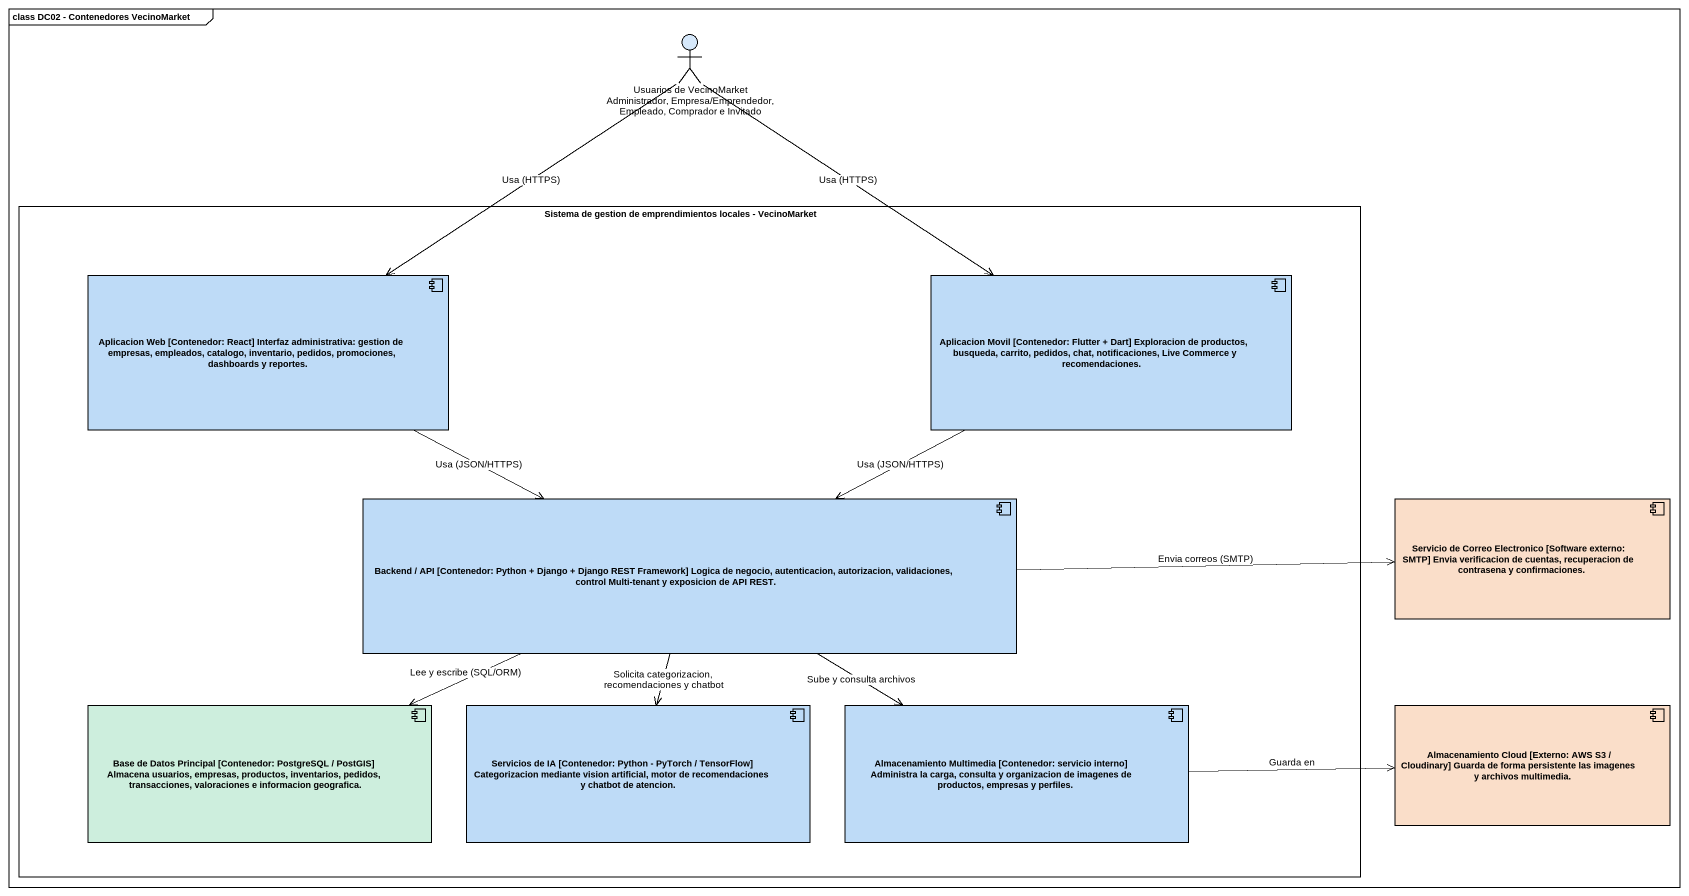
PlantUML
@startuml
mainframe class DC02 - Contenedores VecinoMarket
actor "Usuarios de VecinoMarket Administrador, Empresa/Emprendedor, Empleado, Comprador e Invitado" as Usuarios_de_VecinoMarket #D6E8FA
rectangle "Sistema de gestion de emprendimientos locales - VecinoMarket" as Sistema_de_gestion_de #FFFFFF {
  component "Aplicacion Web [Contenedor: React] Interfaz administrativa: gestion de empresas, empleados, catalogo, inventario, pedidos, promociones, dashboards y reportes." as Aplicacion_Web_Contenedor #BEDBF7
  component "Aplicacion Movil [Contenedor: Flutter + Dart] Exploracion de productos, busqueda, carrito, pedidos, chat, notificaciones, Live Commerce y recomendaciones." as Aplicacion_Movil_Contenedor #BEDBF7
  component "Backend / API [Contenedor: Python + Django + Django REST Framework] Logica de negocio, autenticacion, autorizacion, validaciones, control Multi-tenant y exposicion de API REST." as Backend_API_Contenedor #BEDBF7
  component "Base de Datos Principal [Contenedor: PostgreSQL / PostGIS] Almacena usuarios, empresas, productos, inventarios, pedidos, transacciones, valoraciones e informacion geografica." as Base_de_Datos_Principal #CDEEDD
  component "Servicios de IA [Contenedor: Python - PyTorch / TensorFlow] Categorizacion mediante vision artificial, motor de recomendaciones y chatbot de atencion." as Servicios_de_IA_Contenedor #BEDBF7
  component "Almacenamiento Multimedia [Contenedor: servicio interno] Administra la carga, consulta y organizacion de imagenes de productos, empresas y perfiles." as Almacenamiento_Multimedia #BEDBF7
}
component "Servicio de Correo Electronico [Software externo: SMTP] Envia verificacion de cuentas, recuperacion de contrasena y confirmaciones." as Servicio_de_Correo #FADEC9
component "Almacenamiento Cloud [Externo: AWS S3 / Cloudinary] Guarda de forma persistente las imagenes y archivos multimedia." as Almacenamiento_Cloud #FADEC9
Usuarios_de_VecinoMarket --> Aplicacion_Web_Contenedor : Usa (HTTPS)
Usuarios_de_VecinoMarket --> Aplicacion_Movil_Contenedor : Usa (HTTPS)
Aplicacion_Web_Contenedor -right-> Backend_API_Contenedor : Usa (JSON/HTTPS)
Aplicacion_Movil_Contenedor -left-> Backend_API_Contenedor : Usa (JSON/HTTPS)
Backend_API_Contenedor -right-> Servicio_de_Correo : Envia correos (SMTP)
Backend_API_Contenedor -left-> Base_de_Datos_Principal : Lee y escribe (SQL/ORM)
Backend_API_Contenedor --> Servicios_de_IA_Contenedor : Solicita categorizacion, recomendaciones y chatbot
Backend_API_Contenedor --> Almacenamiento_Multimedia : Sube y consulta archivos
Almacenamiento_Multimedia -right-> Almacenamiento_Cloud : Guarda en
@enduml
